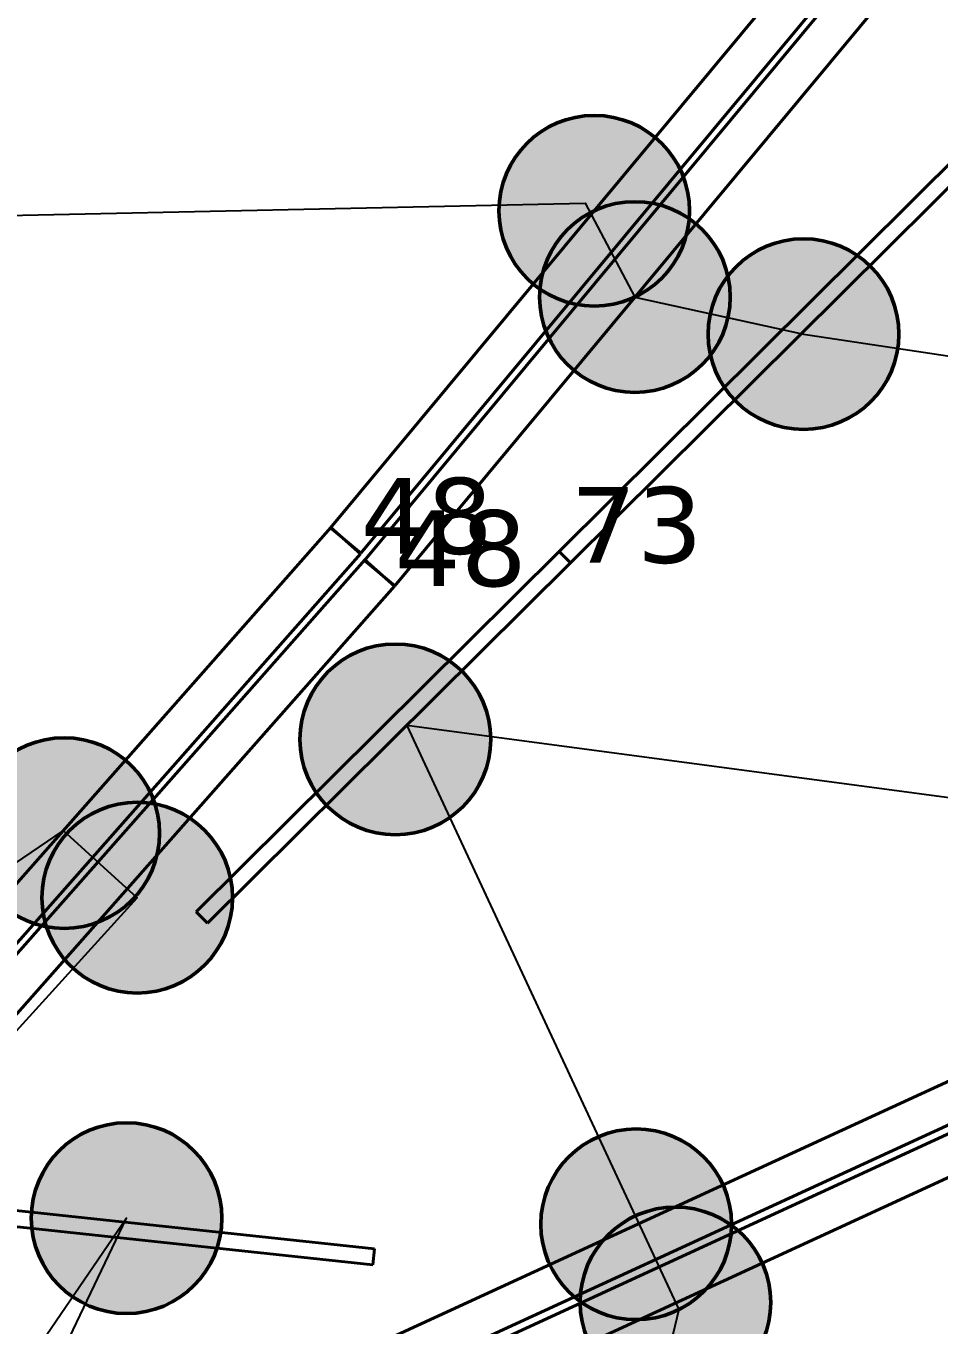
# Model space of a CAD drawing. Header units: millimetres. Extents: x -243740 to 150609, y -473655 to -165121.
# Drawn here: x 52879 to 55046, y -341374 to -338289 of the extents above; entities that cross this region are included whole.
import ezdxf

# ---------------------------------------------------------------- set-up
doc = ezdxf.new("R2010")
doc.units = ezdxf.units.MM
doc.layers.add('_Гр.ЩД-1C.10.4.I7.8', color=6, linetype='Continuous')
for name, color, linetype, lineweight in [('_освещение_dali', 3, 'Continuous', 50), ('DLX_FL1_LUM 122', 1, 'Continuous', 40), ('DLX_FL1_LUM 222', 5, 'Continuous', 40), ('DLX_LUM 12', 5, 'Continuous', 40), ('DLX_LUM 6', 5, 'Continuous', 40)]:
    doc.layers.add(name, color=color, linetype=linetype, lineweight=lineweight)
doc.styles.add('TableTextStyle', font='')
doc.styles.get('TableTextStyle').set_extended_font_data('VERDANA.TTF')
doc.linetypes.add('Truba', pattern='A,3e-05,[4,MSH_7,S=1,R=0,X=0,Y=0],-3.022072', length=3.022102)

# ---------------------------------------------------------------- blocks, each defined once
blk = doc.blocks.new('A$Caabd1818')
at = {"layer": 'DLX_FL1_LUM 122'}
for points in [[(49631.8, 58041.5, 0), (50883.7, 59546.9, 0)], [(50883.7, 59546.9, 0), (49631.8, 58041.5, 0)], [(50883.7, 59546.9, 0), (49631.8, 58041.5, 0)], [(49631.8, 58041.5, 0), (50883.7, 59546.9, 0)], [(50956, 59486.8, 0), (49704, 57981.4, 0)], [(49704, 57981.4, 0), (50956, 59486.8, 0)], [(49704, 57981.4, 0), (50956, 59486.8, 0)], [(50956, 59486.8, 0), (49704, 57981.4, 0)], [(49712.3, 57964.6, 0), (50964.3, 59470.1, 0)], [(50964.3, 59470.1, 0), (49712.3, 57964.6, 0)], [(50964.3, 59470.1, 0), (49712.3, 57964.6, 0)], [(49712.3, 57964.6, 0), (50964.3, 59470.1, 0)], [(51036.6, 59410, 0), (49784.6, 57904.5, 0)], [(49784.6, 57904.5, 0), (51036.6, 59410, 0)], [(49784.6, 57904.5, 0), (51036.6, 59410, 0)], [(51036.6, 59410, 0), (49784.6, 57904.5, 0)], [(49704, 57981.4, 0), (49631.8, 58041.5, 0)], [(49631.8, 58041.5, 0), (49631.8, 58041.5, 0)], [(49631.8, 58041.5, 0), (49704, 57981.4, 0)], [(49631.8, 58041.5, 0), (49631.8, 58041.5, 0)], [(49631.8, 58041.5, 0), (49704, 57981.4, 0)], [(49704, 57981.4, 0), (49631.8, 58041.5, 0)], [(49704, 57981.4, 0), (49704, 57981.4, 0)], [(49704, 57981.4, 0), (49704, 57981.4, 0)], [(49784.6, 57904.5, 0), (49712.3, 57964.6, 0)], [(49712.3, 57964.6, 0), (49712.3, 57964.6, 0)], [(49712.3, 57964.6, 0), (49784.6, 57904.5, 0)], [(49712.3, 57964.6, 0), (49712.3, 57964.6, 0)], [(49712.3, 57964.6, 0), (49784.6, 57904.5, 0)], [(49784.6, 57904.5, 0), (49712.3, 57964.6, 0)], [(49784.6, 57904.5, 0), (49784.6, 57904.5, 0)], [(49784.6, 57904.5, 0), (49784.6, 57904.5, 0)]]:
    blk.add_polyline3d(points, dxfattribs=at)
at = {"layer": 'DLX_FL1_LUM 222'}
for points in [[(48336.4, 56575.1, 0), (49632.7, 58042.5, 0)], [(49632.7, 58042.5, 0), (48336.4, 56575.1, 0)], [(49632.7, 58042.5, 0), (48336.4, 56575.1, 0)], [(48336.4, 56575.1, 0), (49632.7, 58042.5, 0)], [(49632.7, 58042.5, 0), (49632.7, 58042.5, 0)], [(49632.7, 58042.5, 0), (49703.1, 57980.3, 0)], [(49703.1, 57980.3, 0), (49632.7, 58042.5, 0)], [(49632.7, 58042.5, 0), (49632.7, 58042.5, 0)], [(49703.1, 57980.3, 0), (49632.7, 58042.5, 0)], [(49632.7, 58042.5, 0), (49703.1, 57980.3, 0)], [(49703.1, 57980.3, 0), (48406.9, 56512.8, 0)], [(48406.9, 56512.8, 0), (49703.1, 57980.3, 0)], [(48406.9, 56512.8, 0), (49703.1, 57980.3, 0)], [(49703.1, 57980.3, 0), (48406.9, 56512.8, 0)], [(49703.1, 57980.3, 0), (49703.1, 57980.3, 0)], [(49703.1, 57980.3, 0), (49703.1, 57980.3, 0)], [(48416.9, 56498.3, 0), (49713.2, 57965.7, 0)], [(49713.2, 57965.7, 0), (48416.9, 56498.3, 0)], [(49713.2, 57965.7, 0), (48416.9, 56498.3, 0)], [(48416.9, 56498.3, 0), (49713.2, 57965.7, 0)], [(49713.2, 57965.7, 0), (49713.2, 57965.7, 0)], [(49713.2, 57965.7, 0), (49783.7, 57903.5, 0)], [(49783.7, 57903.5, 0), (49713.2, 57965.7, 0)], [(49713.2, 57965.7, 0), (49713.2, 57965.7, 0)], [(49783.7, 57903.5, 0), (49713.2, 57965.7, 0)], [(49713.2, 57965.7, 0), (49783.7, 57903.5, 0)], [(49783.7, 57903.5, 0), (48487.4, 56436, 0)], [(48487.4, 56436, 0), (49783.7, 57903.5, 0)], [(48487.4, 56436, 0), (49783.7, 57903.5, 0)], [(49783.7, 57903.5, 0), (48487.4, 56436, 0)], [(49783.7, 57903.5, 0), (49783.7, 57903.5, 0)], [(49783.7, 57903.5, 0), (49783.7, 57903.5, 0)], [(49452.7, 55971.3, 0), (51231.6, 56789.6, 0)], [(51231.6, 56789.6, 0), (49452.7, 55971.3, 0)], [(51231.6, 56789.6, 0), (49452.7, 55971.3, 0)], [(49452.7, 55971.3, 0), (51231.6, 56789.6, 0)], [(51270.8, 56704.2, 0), (49492, 55885.9, 0)], [(49492, 55885.9, 0), (51270.8, 56704.2, 0)], [(49492, 55885.9, 0), (51270.8, 56704.2, 0)], [(51270.8, 56704.2, 0), (49492, 55885.9, 0)], [(49506.7, 55871.4, 0), (51285.5, 56689.7, 0)], [(51285.5, 56689.7, 0), (49506.7, 55871.4, 0)], [(51285.5, 56689.7, 0), (49506.7, 55871.4, 0)], [(49506.7, 55871.4, 0), (51285.5, 56689.7, 0)], [(51324.8, 56604.3, 0), (49546, 55786, 0)], [(49546, 55786, 0), (51324.8, 56604.3, 0)], [(49546, 55786, 0), (51324.8, 56604.3, 0)], [(51324.8, 56604.3, 0), (49546, 55786, 0)]]:
    blk.add_polyline3d(points, dxfattribs=at)
at = {"layer": 'DLX_LUM 12'}
for points in [[(50174.6, 57985.9, 0), (51250.5, 59054, 0)], [(51250.5, 59054, 0), (50174.6, 57985.9, 0)], [(51250.5, 59054, 0), (50174.6, 57985.9, 0)], [(50174.6, 57985.9, 0), (51250.5, 59054, 0)], [(51277.3, 59027, 0), (50201.4, 57959, 0)], [(50201.4, 57959, 0), (51277.3, 59027, 0)], [(50201.4, 57959, 0), (51277.3, 59027, 0)], [(51277.3, 59027, 0), (50201.4, 57959, 0)], [(50174.6, 57985.9, 0), (50174.6, 57985.9, 0)], [(50201.4, 57959, 0), (50174.6, 57985.9, 0)], [(50174.6, 57985.9, 0), (50174.6, 57985.9, 0)], [(50174.6, 57985.9, 0), (50201.4, 57959, 0)], [(50174.6, 57985.9, 0), (50201.4, 57959, 0)], [(50201.4, 57959, 0), (50174.6, 57985.9, 0)], [(50201.4, 57959, 0), (50201.4, 57959, 0)], [(50201.4, 57959, 0), (50201.4, 57959, 0)]]:
    blk.add_polyline3d(points, dxfattribs=at)
at = {"layer": 'DLX_LUM 6'}
for points in [[(49313, 57130.6, 0), (50174.6, 57985.9, 0)], [(50174.6, 57985.9, 0), (49313, 57130.6, 0)], [(50174.6, 57985.9, 0), (49313, 57130.6, 0)], [(49313, 57130.6, 0), (50174.6, 57985.9, 0)], [(50174.6, 57985.9, 0), (50174.6, 57985.9, 0)], [(50174.6, 57985.9, 0), (50201.4, 57958.9, 0)], [(50201.4, 57958.9, 0), (50174.6, 57985.9, 0)], [(50174.6, 57985.9, 0), (50174.6, 57985.9, 0)], [(50201.4, 57958.9, 0), (50174.6, 57985.9, 0)], [(50174.6, 57985.9, 0), (50201.4, 57958.9, 0)], [(50201.4, 57958.9, 0), (49339.8, 57103.6, 0)], [(49339.8, 57103.6, 0), (50201.4, 57958.9, 0)], [(49339.8, 57103.6, 0), (50201.4, 57958.9, 0)], [(50201.4, 57958.9, 0), (49339.8, 57103.6, 0)], [(50201.4, 57958.9, 0), (50201.4, 57958.9, 0)], [(50201.4, 57958.9, 0), (50201.4, 57958.9, 0)], [(49313, 57130.6, 0), (49313, 57130.6, 0)], [(49339.8, 57103.6, 0), (49313, 57130.6, 0)], [(49313, 57130.6, 0), (49313, 57130.6, 0)], [(49313, 57130.6, 0), (49339.8, 57103.6, 0)], [(49313, 57130.6, 0), (49339.8, 57103.6, 0)], [(49339.8, 57103.6, 0), (49313, 57130.6, 0)], [(49339.8, 57103.6, 0), (49339.8, 57103.6, 0)], [(49339.8, 57103.6, 0), (49339.8, 57103.6, 0)], [(48529.2, 56459.7, 0), (49736.2, 56330.4, 0)], [(49736.2, 56330.4, 0), (48529.2, 56459.7, 0)], [(49736.2, 56330.4, 0), (48529.2, 56459.7, 0)], [(48529.2, 56459.7, 0), (49736.2, 56330.4, 0)], [(49732.2, 56292.6, 0), (48525.1, 56422, 0)], [(48525.1, 56422, 0), (49732.2, 56292.6, 0)], [(48525.1, 56422, 0), (49732.2, 56292.6, 0)], [(49732.2, 56292.6, 0), (48525.1, 56422, 0)], [(49736.2, 56330.4, 0), (49732.2, 56292.6, 0)], [(49732.2, 56292.6, 0), (49736.2, 56330.4, 0)], [(49732.2, 56292.6, 0), (49736.2, 56330.4, 0)], [(49736.2, 56330.4, 0), (49732.2, 56292.6, 0)], [(49736.2, 56330.4, 0), (49736.2, 56330.4, 0)], [(49736.2, 56330.4, 0), (49736.2, 56330.4, 0)], [(49732.2, 56292.6, 0), (49732.2, 56292.6, 0)], [(49732.2, 56292.6, 0), (49732.2, 56292.6, 0)]]:
    blk.add_polyline3d(points, dxfattribs=at)
blk = doc.blocks.new('A$Cab2378fa')
at = {"lineweight": 25, "true_color": 0xfff5f5}
h = blk.add_hatch(color=7, dxfattribs=at)
h.dxf.hatch_style = 1
h.paths.add_polyline_path([(0, 0), (-141.6, -170.3, 0.174923), (3, -222.4, 0.197808), (162.3, -156.8)])
h.paths.add_polyline_path([(-163.2, 157.6), (0, 0), (147.8, 177.8, 0.175398), (3, 230.2, 0.209014)])
at = {"lineweight": 25}
h = blk.add_hatch(color=0, dxfattribs=at)
h.paths.add_polyline_path([(162.3, -156.8, 0.442338), (147.8, 177.8), (0, 0)])
h.paths.add_polyline_path([(-141.6, -170.3), (0, 0), (-163.2, 157.6, 0.430096)])
blk.add_circle((3, 3.9), 226.3)

msp = doc.modelspace()

# ---------------------------------------------------------------- linework, layer by layer
at = {"layer": '_Гр.ЩД-1C.10.4.I7.8', "ltscale": 100}
for points in [[(56895.3, -335640.1), (56507.2, -335823.3), (55953.7, -335323.9), (52742.7, -334385.5), (52609.3, -334568.3), (53632.4, -335885.1), (53933, -335767.8), (55508.5, -337137.2), (55625.3, -337331.1), (55884.1, -339139.4), (55009.9, -337258.1), (54932.3, -337294.2), (54796.8, -337374.5), (54693.9, -337629), (53207, -336677.8), (53153.7, -336903.3), (52128.8, -338753.8), (54205.9, -338709.7), (54323.9, -338932.3), (54724.1, -339020.3), (57884.7, -339496.2)], [(57581.4, -341609.5), (56287.3, -341615.5), (56371.4, -340422.1), (56202.4, -340271.6), (53782.3, -339948.8), (54324.6, -341113), (54428.1, -341335.3), (53500.2, -345202.1), (53002, -343931.5), (51149.6, -342819.4), (52626.1, -342145), (53117.5, -341118.2), (52548, -341951.2), (51157, -342593.2), (50866.2, -342615.8), (50805.7, -342543), (51819.6, -341472), (51987.9, -341630.1), (53142.8, -340357.7), (52967.2, -340198.3), (49200.3, -342760.3)]]:
    msp.add_lwpolyline(points, dxfattribs=at)

# ---------------------------------------------------------------- block references
at = {"layer": '_освещение_dali', "color": 1, "ltscale": 100}
for p in [(54224.5, -338731.5), (54320.9, -338936.2)]:
    msp.add_blockref('A$Cab2378fa', p, dxfattribs=at)
at = {"layer": '_освещение_dali', "color": 5, "ltscale": 100}
for p in [(54721.1, -339024.2), (53752.4, -339985.9), (52966.4, -340208.4), (53139.8, -340361.6), (53114.5, -341122.1), (54324, -341136.7), (54417.2, -341322.1)]:
    msp.add_blockref('A$Cab2378fa', p, dxfattribs=at)
at = {"layer": 'Defpoints', "linetype": 'Truba', "ltscale": 100}
msp.add_blockref('A$Caabd1818', (3969.7, -397521.8), dxfattribs=at)

# ---------------------------------------------------------------- texts
at = {"layer": '_освещение_dali', "color": 9, "true_color": 0xbcb7d9, "style": 'TableTextStyle'}
for s, p in [('48', (53672.8, -339541.5)), ('73', (54171, -339562.9)), ('48', (53753.4, -339618.3))]:
    msp.add_text(s, height=180, dxfattribs=at).set_placement(p)

doc.saveas('drawing.dxf')
